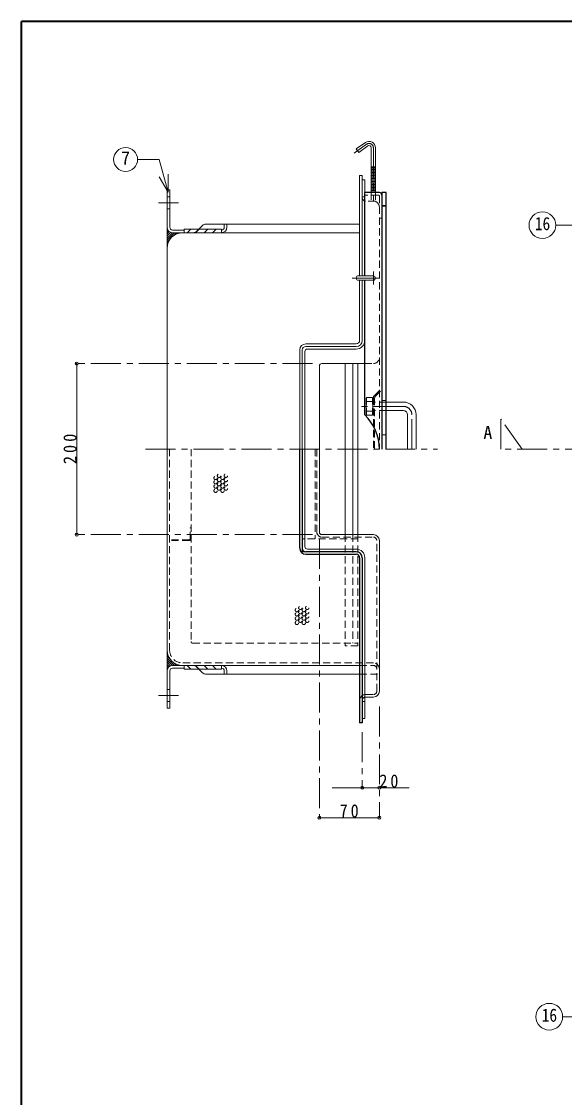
# Model space of a CAD drawing. Units: millimetres at full size, sheet at 1:7. Extents: x -1472 to 1363, y -987 to 980.
# Drawn here: x -1472 to -837, y -279 to 980 of the extents above; entities that cross this region are included whole.
import ezdxf
from ezdxf.enums import TextEntityAlignment as Align

# ---------------------------------------------------------------- set-up
doc = ezdxf.new("R2010")
doc.units = ezdxf.units.MM
doc.header["$LTSCALE"] = 7
doc.header["$PDMODE"] = 32
doc.header["$PDSIZE"] = 3.5
doc.linetypes.add('CHAIN1', pattern=[8, 5, -1, 1, -1])
doc.linetypes.add('DASHED1', pattern=[1.8, 1.2, -0.6])
doc.layers.add('0-0____1', color=4, linetype='Continuous', lineweight=9)
doc.styles.add('ＭＳ ゴシック', font='')
doc.styles.get('ＭＳ ゴシック').set_extended_font_data('MS Gothic')

msp = doc.modelspace()

# ---------------------------------------------------------------- linework, layer by layer
at = {"layer": '0-0____1', "color": 1, "lineweight": 40}
for p in [(-1471.501, -987.38), (1363.499, 979.62)]:
    msp.add_line(p, (-1471.501, 979.62), dxfattribs=at)
at = {"layer": '0-0____1', "linetype": 'CHAIN1'}
for p, q in [((-1068.369, 836.111), (-1083.095, 825.8)), ((-1060.501, 832.015), (-1060.501, 769.62)), ((-1311.501, 767.62), (-1288.301, 767.62)), ((-1053.001, 679.62), (-1085.433, 679.62)), ((-1060.501, 672.12), (-1060.501, 687.12)), ((-1131.501, 579.62), (-1407.001, 579.62)), ((-1025.501, 529.62), (-1079.001, 529.62)), ((-1015.501, 479.62), (-1015.501, 519.62)), ((-911.501, 514.62), (-911.501, 479.62)), ((-886.501, 479.62), (-911.501, 514.62)), ((-1326.501, 479.62), (-985.501, 479.62)), ((598.499, 479.62), (-911.501, 479.62)), ((-1131.501, 379.62), (-1407.001, 379.62)), ((-1123.501, 374.62), (-1123.501, 48.62)), ((-1311.501, 191.62), (-1288.301, 191.62)), ((-1053.501, 178.62), (-1053.501, 48.62)), ((-1073.501, 148.62), (-1073.501, 83.62))]:
    msp.add_line(p, q, dxfattribs=at)
at = {"layer": '0-0____1', "color": 7, "lineweight": 18}
for p, q in [((-1069.803, 838.159), (-1080.433, 830.716)), ((-1063.001, 832.015), (-1063.001, 779.62)), ((-1058.001, 832.015), (-1058.001, 779.62)), ((-1335.93, 818.241), (-1310.634, 818.241)), ((-1300.382, 779.98), (-1310.634, 818.241)), ((-1300.382, 779.98), (-1310.882, 798.166)), ((-1300.382, 779.98), (-1300.382, 800.98)), ((-1073.501, 799.62), (-1076.501, 799.62)), ((-1076.501, 682.12), (-1076.501, 799.62)), ((-1073.501, 682.12), (-1073.501, 799.62)), ((-821.243, 741.502), (-847.408, 741.502)), ((-1060.501, 682.12), (-1078.999, 682.12)), ((-1060.501, 677.12), (-1078.999, 677.12)), ((-1076.501, 606.62), (-1076.501, 677.12)), ((-1073.501, 606.62), (-1073.501, 677.12)), ((-1146.501, 479.62), (-1146.501, 595.62)), ((-1143.501, 479.62), (-1143.501, 595.62)), ((-1139.501, 602.62), (-1080.501, 602.62)), ((-1080.501, 599.62), (-1139.501, 599.62)), ((-1045.501, 534.62), (-1025.501, 534.62)), ((-1045.501, 524.62), (-1025.501, 524.62)), ((-1020.501, 479.62), (-1020.501, 519.62)), ((-1010.501, 479.62), (-1010.501, 519.62)), ((-1301.501, 479.62), (-1301.501, 244.62)), ((-1123.501, 479.62), (-1123.501, 382.62)), ((-1060.501, 379.62), (-1120.501, 379.62)), ((-1053.501, 372.62), (-1053.501, 196.62)), ((-1283.501, 226.62), (-1076.501, 226.62)), ((-1060.501, 189.62), (-1069.501, 189.62))]:
    msp.add_line(p, q, dxfattribs=at)
at = {"layer": '0-0____1'}
for p, q in [((-1058.001, 809.519), (-1063.001, 809.519)), ((-1063.001, 808.648), (-1058.001, 809.057)), ((-1063.001, 807.645), (-1058.001, 808.054)), ((-1063.001, 806.642), (-1058.001, 807.05)), ((-1063.001, 805.638), (-1058.001, 806.047)), ((-1070.501, 794.62), (-1073.501, 794.62)), ((-1070.501, 779.62), (-1070.501, 794.62)), ((-1063.001, 804.635), (-1058.001, 805.044)), ((-1063.001, 803.632), (-1058.001, 804.04)), ((-1063.001, 802.628), (-1058.001, 803.037)), ((-1063.001, 801.625), (-1058.001, 802.034)), ((-1063.001, 800.622), (-1058.001, 801.03)), ((-1063.001, 799.618), (-1058.001, 800.027)), ((-1063.001, 798.615), (-1058.001, 799.024)), ((-1063.001, 797.612), (-1058.001, 798.02)), ((-1063.001, 796.608), (-1058.001, 797.017)), ((-1063.001, 795.605), (-1058.001, 796.014)), ((-1063.001, 794.602), (-1058.001, 795.01)), ((-1063.001, 793.598), (-1058.001, 794.007)), ((-1063.001, 792.595), (-1058.001, 793.004)), ((-1301.501, 782.62), (-1301.501, 479.62)), ((-1063.001, 791.592), (-1058.001, 792)), ((-1063.001, 790.588), (-1058.001, 790.997)), ((-1063.001, 789.585), (-1058.001, 789.994)), ((-1063.001, 788.582), (-1058.001, 788.99)), ((-1063.001, 787.578), (-1058.001, 787.987)), ((-1063.001, 786.575), (-1058.001, 786.984)), ((-1063.001, 785.572), (-1058.001, 785.98)), ((-1063.001, 784.568), (-1058.001, 784.977)), ((-1063.001, 783.565), (-1058.001, 783.974)), ((-1063.001, 782.562), (-1058.001, 782.97)), ((-1063.001, 781.559), (-1058.001, 781.967)), ((-1063.001, 780.555), (-1058.001, 780.964)), ((-1062.168, 779.62), (-1058.001, 779.96)), ((-1256.43, 742.62), (-1076.501, 742.62)), ((-1234.701, 739.02), (-1234.701, 742.62)), ((-1231.501, 739.02), (-1231.501, 742.62)), ((-1301.501, 738.81), (-1301.498, 738.813)), ((-1301.501, 736.335), (-1301.086, 736.751)), ((-1301.501, 733.86), (-1300.204, 735.157)), ((-1301.501, 731.385), (-1298.967, 733.919)), ((-1301.501, 728.91), (-1297.374, 733.037)), ((-1301.501, 726.435), (-1295.313, 732.623)), ((-1301.501, 723.961), (-1292.842, 732.62)), ((-1295.101, 735.82), (-1281.501, 735.82)), ((-1076.501, 732.62), (-1295.101, 732.62)), ((-1293.21, 729.777), (-1290.367, 732.62)), ((-1288.642, 731.87), (-1287.892, 732.62)), ((-1285.532, 732.505), (-1285.417, 732.62)), ((-1281.501, 736.82), (-1281.501, 732.62)), ((-1237.901, 736.82), (-1281.501, 736.82)), ((-1277.993, 732.62), (-1273.793, 736.82)), ((-1268.093, 732.62), (-1263.893, 736.82)), ((-1264.301, 736.82), (-1259.966, 741.155)), ((-1258.194, 732.62), (-1253.994, 736.82)), ((-1248.294, 732.62), (-1244.094, 736.82)), ((-1238.395, 732.62), (-1237.901, 733.113)), ((-1237.901, 732.62), (-1237.901, 736.82)), ((-1301.501, 721.486), (-1298.659, 724.328)), ((-1301.501, 719.011), (-1300.752, 719.76)), ((-1301.501, 716.536), (-1301.386, 716.651)), ((-1140.501, 365.62), (-1140.501, 593.62)), ((-1137.501, 596.62), (-1080.501, 596.62)), ((-1407.001, 579.62), (-1407.001, 379.62)), ((-1070.501, 579.62), (-1120.501, 579.62)), ((-1093.501, 579.62), (-1093.501, 379.62)), ((-1084.501, 579.62), (-1084.501, 379.62)), ((-1078.501, 579.62), (-1078.501, 379.62)), ((-1123.501, 479.62), (-1123.501, 576.62)), ((-1137.501, 362.62), (-1080.501, 362.62)), ((-1301.501, 176.62), (-1301.501, 244.62)), ((-1301.501, 242.704), (-1301.386, 242.589)), ((-1301.501, 240.229), (-1300.752, 239.479)), ((-1301.501, 237.754), (-1298.659, 234.912)), ((-1301.501, 235.279), (-1292.842, 226.62)), ((-1301.501, 232.804), (-1295.313, 226.616)), ((-1301.501, 230.33), (-1297.374, 226.203)), ((-1301.501, 227.855), (-1298.967, 225.32)), ((-1283.501, 226.62), (-1295.101, 226.62)), ((-1293.21, 229.462), (-1290.367, 226.62)), ((-1288.642, 227.37), (-1287.892, 226.62)), ((-1285.532, 226.735), (-1285.417, 226.62)), ((-1281.501, 222.42), (-1281.501, 226.62)), ((-1277.993, 226.62), (-1273.793, 222.42)), ((-1268.093, 226.62), (-1263.893, 222.42)), ((-1258.194, 226.62), (-1253.994, 222.42)), ((-1248.294, 226.62), (-1244.094, 222.42)), ((-1238.395, 226.62), (-1237.901, 226.126)), ((-1237.901, 226.62), (-1237.901, 222.42)), ((-1301.501, 225.38), (-1300.204, 224.083)), ((-1301.501, 222.905), (-1301.086, 222.489)), ((-1301.501, 220.43), (-1301.498, 220.427)), ((-1298.301, 220.22), (-1298.301, 176.62)), ((-1295.101, 223.42), (-1281.501, 223.42)), ((-1237.901, 222.42), (-1281.501, 222.42)), ((-1264.301, 222.42), (-1259.966, 218.084)), ((-1256.43, 216.62), (-1076.501, 216.62)), ((-1234.701, 220.22), (-1234.701, 216.62)), ((-1231.501, 220.22), (-1231.501, 216.62)), ((-1298.301, 176.62), (-1301.501, 176.62)), ((-1108.501, 83.62), (-1018.501, 83.62)), ((-1123.501, 48.62), (-1053.501, 48.62))]:
    msp.add_line(p, q, dxfattribs=at)
at = {"layer": '0-0____1', "linetype": 'DASHED1'}
for p, q in [((-1301.501, 774.62), (-1298.301, 774.62)), ((-1070.501, 774.62), (-1073.501, 774.62)), ((-1058.001, 769.62), (-1069.501, 769.62)), ((-1063.001, 779.62), (-1063.001, 769.62)), ((-1058.001, 779.62), (-1058.001, 769.62)), ((-1301.501, 760.62), (-1298.301, 760.62)), ((-1046.001, 763.62), (-1050.501, 763.62)), ((-1046.001, 763.62), (-1046.001, 479.62)), ((-1267.037, 734.084), (-1264.301, 736.82)), ((-1070.501, 579.62), (-1060.501, 579.62)), ((-1059.623, 541.999), (-1050.501, 551.12)), ((-1058.123, 541.377), (-1050.501, 548.999)), ((-1068.501, 540.12), (-1069.001, 538.62)), ((-1069.001, 538.62), (-1069.001, 520.62)), ((-1069.001, 538.62), (-1068.501, 535.12)), ((-1061.501, 540.12), (-1068.501, 540.12)), ((-1068.501, 540.12), (-1068.501, 519.12)), ((-1061.501, 535.12), (-1068.501, 535.12)), ((-1061.501, 540.12), (-1061.501, 519.12)), ((-1061.001, 529.62), (-1061.501, 524.12)), ((-1061.001, 538.62), (-1061.001, 520.62)), ((-1045.501, 534.62), (-1061.001, 534.62)), ((-1060.501, 539.877), (-1060.501, 479.62)), ((-1059.001, 535.62), (-1060.501, 535.62)), ((-1059.001, 539.256), (-1059.001, 479.62)), ((-1046.001, 536.62), (-1050.501, 536.62)), ((-1068.501, 519.12), (-1069.001, 520.62)), ((-1061.501, 524.12), (-1068.501, 524.12)), ((-1061.501, 519.12), (-1068.501, 519.12)), ((-1061.501, 524.12), (-1061.001, 520.62)), ((-1061.001, 520.62), (-1061.501, 519.12)), ((-1045.501, 524.62), (-1061.001, 524.62)), ((-1059.001, 523.62), (-1060.501, 523.62)), ((-1046.001, 496.203), (-1050.501, 496.203)), ((-1298.501, 479.62), (-1298.501, 244.62)), ((-1273.501, 479.62), (-1273.501, 254.62)), ((-1128.501, 479.62), (-1128.501, 374.62)), ((-1126.501, 382.62), (-1126.501, 479.62)), ((-1274.501, 374.62), (-1274.501, 387.62)), ((-1273.501, 387.62), (-1274.501, 387.62)), ((-1093.501, 379.62), (-1093.501, 249.62)), ((-1084.501, 379.62), (-1084.501, 252.62)), ((-1078.501, 379.62), (-1078.501, 249.62)), ((-1275.501, 373.62), (-1298.501, 373.62)), ((-1275.501, 372.62), (-1298.501, 372.62)), ((-1078.501, 374.62), (-1143.501, 374.62)), ((-1120.501, 376.62), (-1060.501, 376.62)), ((-1056.501, 196.62), (-1056.501, 372.62)), ((-1143.501, 359.62), (-1143.501, 363.62)), ((-1139.501, 359.62), (-1143.501, 359.62)), ((-1271.501, 252.62), (-1078.501, 252.62)), ((-1078.501, 249.62), (-1093.501, 249.62)), ((-1060.501, 229.62), (-1283.501, 229.62)), ((-1076.501, 226.62), (-1060.501, 226.62)), ((-1267.037, 225.155), (-1264.301, 222.42)), ((-1076.501, 216.62), (-1053.501, 216.62)), ((-1301.501, 198.62), (-1298.301, 198.62)), ((-1069.501, 192.62), (-1060.501, 192.62)), ((-1301.501, 184.62), (-1298.301, 184.62)), ((-1070.501, 184.62), (-1073.501, 184.62))]:
    msp.add_line(p, q, dxfattribs=at)
at = {"layer": '0-0____1', "color": 5, "lineweight": 25}
for p, q in [((-1053.501, 779.62), (-1070.501, 779.62)), ((-1070.501, 682.12), (-1070.501, 779.62)), ((-1045.501, 779.62), (-1050.501, 779.62)), ((-1050.501, 779.62), (-1050.501, 479.62)), ((-1045.501, 479.62), (-1045.501, 779.62)), ((-1070.501, 519.62), (-1070.501, 677.12)), ((-1146.501, 363.62), (-1146.501, 479.62)), ((-1143.501, 479.62), (-1143.501, 363.62)), ((-1080.501, 359.62), (-1139.501, 359.62)), ((-1139.501, 356.62), (-1080.501, 356.62)), ((-1076.501, 352.62), (-1076.501, 159.62))]:
    msp.add_line(p, q, dxfattribs=at)
at = {"layer": '0-0____1', "color": 7, "linetype": 'DASHED1', "lineweight": 18}
for p, q in [((-1054.501, 776.62), (-1070.501, 776.62)), ((-1053.501, 775.62), (-1053.501, 479.62)), ((-1045.501, 764.62), (-1050.501, 764.62)), ((-1050.501, 749.62), (-1053.501, 749.62))]:
    msp.add_line(p, q, dxfattribs=at)
at = {"layer": '0-0____1', "color": 7, "lineweight": 18}
for points in [[(-1066.935, 834.063), (-1077.565, 826.62), (-1080.433, 830.716)], [(-796.251, -244.265), (-812.364, -184.128), (-839.373, -184.128)]]:
    msp.add_lwpolyline(points, dxfattribs=at)
at = {"layer": '0-0____1'}
for points in [[(-1298.301, 739.02), (-1298.301, 782.62), (-1301.501, 782.62)], [(-1070.501, 352.62), (-1070.501, 164.62), (-1073.501, 164.62)]]:
    msp.add_lwpolyline(points, dxfattribs=at)
at = {"layer": '0-0____1', "linetype": 'DASHED1'}
for points in [[(-1068.501, 535.12), (-1069.001, 529.62), (-1068.501, 524.12), (-1069.001, 520.62)], [(-1061.501, 540.12), (-1061.001, 538.62), (-1061.501, 535.12), (-1061.001, 529.62)]]:
    msp.add_lwpolyline(points, dxfattribs=at)
at = {"layer": '0-0____1', "color": 5, "lineweight": 25}
msp.add_lwpolyline([(-1073.501, 352.62), (-1073.501, 159.62), (-1076.501, 159.62)], dxfattribs=at)
at = {"layer": '0-0____1', "color": 7, "lineweight": 18}
for centre, radius in [((-1349.93, 818.241), 14), ((-863.008, 741.502), 15.6), ((-854.973, -184.128), 15.6)]:
    msp.add_circle(centre, radius, dxfattribs=at)
at = {"layer": '0-0____1', "linetype": 'DASHED1'}
for centre in [(-1244.809, 445.959), (-1244.809, 440.959), (-1240.809, 448.459), (-1240.809, 443.459), (-1240.809, 438.459), (-1236.809, 445.959), (-1236.809, 440.959), (-1232.809, 448.459), (-1232.809, 443.459), (-1232.809, 438.459), (-1244.809, 435.959), (-1244.809, 430.959), (-1240.809, 433.459), (-1236.809, 435.959), (-1236.809, 430.959), (-1232.809, 433.459), (-1149.802, 291.42), (-1145.802, 293.92), (-1145.802, 288.92), (-1141.802, 291.42), (-1137.802, 293.92), (-1137.802, 288.92), (-1149.802, 286.42), (-1149.802, 281.42), (-1149.802, 276.42), (-1145.802, 283.92), (-1145.802, 278.92), (-1141.802, 286.42), (-1141.802, 281.42), (-1141.802, 276.42), (-1137.802, 283.92), (-1137.802, 278.92)]:
    msp.add_circle(centre, 2, dxfattribs=at)
at = {"layer": '0-0____1', "color": 7, "lineweight": 18}
for centre, radius, start, end in [((-1065.501, 832.015), 7.5, 0, 125), ((-1065.501, 832.015), 2.5, 0, 125), ((-1060.501, 679.62), 2.5, 270, 90), ((-1080.501, 606.62), 4, 270, 0), ((-1080.501, 606.62), 7, 270, 0), ((-1139.501, 595.62), 7, 90, 180), ((-1139.501, 595.62), 4, 90, 180), ((-1025.501, 519.62), 15, 0, 90), ((-1025.501, 519.62), 5, 0, 90), ((-1120.501, 382.62), 3, 180, 270), ((-1060.501, 372.62), 7, 0, 90), ((-1283.501, 244.62), 18, 180, 270), ((-1069.501, 185.62), 4, 90, 104.47751), ((-1060.501, 196.62), 7, 270, 0)]:
    msp.add_arc(centre, radius, start, end, dxfattribs=at)
at = {"layer": '0-0____1', "linetype": 'CHAIN1'}
for centre, radius, end in [((-1065.501, 832.015), 5, 125), ((-1025.501, 519.62), 10, 90)]:
    msp.add_arc(centre, radius, 0, end, dxfattribs=at)
at = {"layer": '0-0____1', "linetype": 'DASHED1'}
for centre, radius, start, end in [((-1069.501, 773.62), 4, 180, 270), ((-1060.501, 762.62), 7, 0, 90), ((-1270.572, 737.62), 5, 270, 315), ((-1060.501, 586.62), 7, 270, 0), ((-1057.501, 539.877), 3, 135, 180), ((-1056.001, 539.256), 3, 135, 180), ((-1120.501, 382.62), 6, 180, 270), ((-1275.501, 374.62), 1, 270, 0), ((-1275.501, 374.62), 2, 270, 0), ((-1060.501, 372.62), 4, 0, 90), ((-1271.501, 254.62), 2, 180, 270), ((-1283.501, 244.62), 15, 180, 270), ((-1270.572, 221.62), 5, 45, 90), ((-1060.501, 222.62), 7, 0, 90), ((-1060.501, 222.62), 4, 0, 90), ((-1069.501, 185.62), 7, 90, 180), ((-1069.501, 185.62), 4, 104.47751, 180), ((-1060.501, 196.62), 4, 270, 0)]:
    msp.add_arc(centre, radius, start, end, dxfattribs=at)
at = {"layer": '0-0____1', "color": 7, "linetype": 'DASHED1', "lineweight": 18}
msp.add_arc((-1054.501, 775.62), 1, 0, 90, dxfattribs=at)
at = {"layer": '0-0____1', "color": 5, "lineweight": 25}
for centre, radius, start, end in [((-1053.501, 776.62), 3, 0, 90), ((-1109.06, 479.62), 55.559, 0, 46.05098), ((-1139.501, 363.62), 7, 180, 270), ((-1139.501, 363.62), 4, 180, 270), ((-1080.501, 352.62), 7, 0, 90), ((-1080.501, 352.62), 4, 0, 90)]:
    msp.add_arc(centre, radius, start, end, dxfattribs=at)
at = {"layer": '0-0____1'}
for centre, radius, start, end in [((-1256.43, 737.62), 5, 90, 135), ((-1295.101, 739.02), 6.4, 180, 270), ((-1283.501, 714.62), 18, 90, 180), ((-1295.101, 739.02), 3.2, 180, 270), ((-1237.901, 739.02), 3.2, 270, 0), ((-1237.901, 739.02), 6.4, 270, 0), ((-1080.501, 606.62), 10, 270, 0), ((-1137.501, 593.62), 3, 90, 180), ((-1120.501, 576.62), 3, 90, 180), ((-1137.501, 365.62), 3, 180, 270), ((-1080.501, 352.62), 10, 0, 90), ((-1295.101, 220.22), 6.4, 90, 180), ((-1237.901, 220.22), 6.4, 0, 90), ((-1295.101, 220.22), 3.2, 90, 180), ((-1256.43, 221.62), 5, 225, 270), ((-1237.901, 220.22), 3.2, 0, 90)]:
    msp.add_arc(centre, radius, start, end, dxfattribs=at)
at = {"layer": '0-0____1', "color": 7, "lineweight": 18}
msp.add_ellipse((-1078.989, 679.62), major_axis=(0, -2.5), ratio=0.57, start_param=3.14159265, end_param=6.28318531, dxfattribs=at)
at = {"layer": '0-0____1'}
for p in [(-1407.001, 579.62), (-1407.001, 379.62), (-1073.501, 83.62), (-1053.501, 83.62), (-1123.501, 48.62), (-1053.501, 48.62)]:
    msp.add_point(p, dxfattribs=at)

# ---------------------------------------------------------------- texts
at = {"layer": '0-0____1', "color": 7, "style": 'ＭＳ ゴシック'}
for s, p in [('7', (-1355.18, 807.741)), ('A', (-932.001, 486.62))]:
    msp.add_text(s, height=15.4, dxfattribs=at).set_placement(p, align=Align.BOTTOM_LEFT)
at = {"layer": '0-0____1', "color": 7, "style": 'ＭＳ ゴシック', "width": 0.85}
for p in [(-871.758, 731.002), (-863.723, -194.628)]:
    msp.add_text('16', height=15.4, dxfattribs=at).set_placement(p, align=Align.BOTTOM_LEFT)
at = {"layer": '0-0____1', "color": 7, "insert": (-1407.001, 462.12), "char_height": 15.4, "attachment_point": 7, "rotation": 90, "style": 'ＭＳ ゴシック'}
msp.add_mtext('\\T1.38;\\W0.9;200', dxfattribs=at)
at = {"layer": '0-0____1', "color": 7, "char_height": 15.4, "attachment_point": 7, "style": 'ＭＳ ゴシック'}
for s, insert in [('\\T1.36;\\W0.9;20', (-1053.501, 83.62)), ('\\T1.36;\\W0.9;70', (-1099.876, 48.62))]:
    msp.add_mtext(s, dxfattribs=dict(at, insert=insert))

doc.saveas('drawing.dxf')
